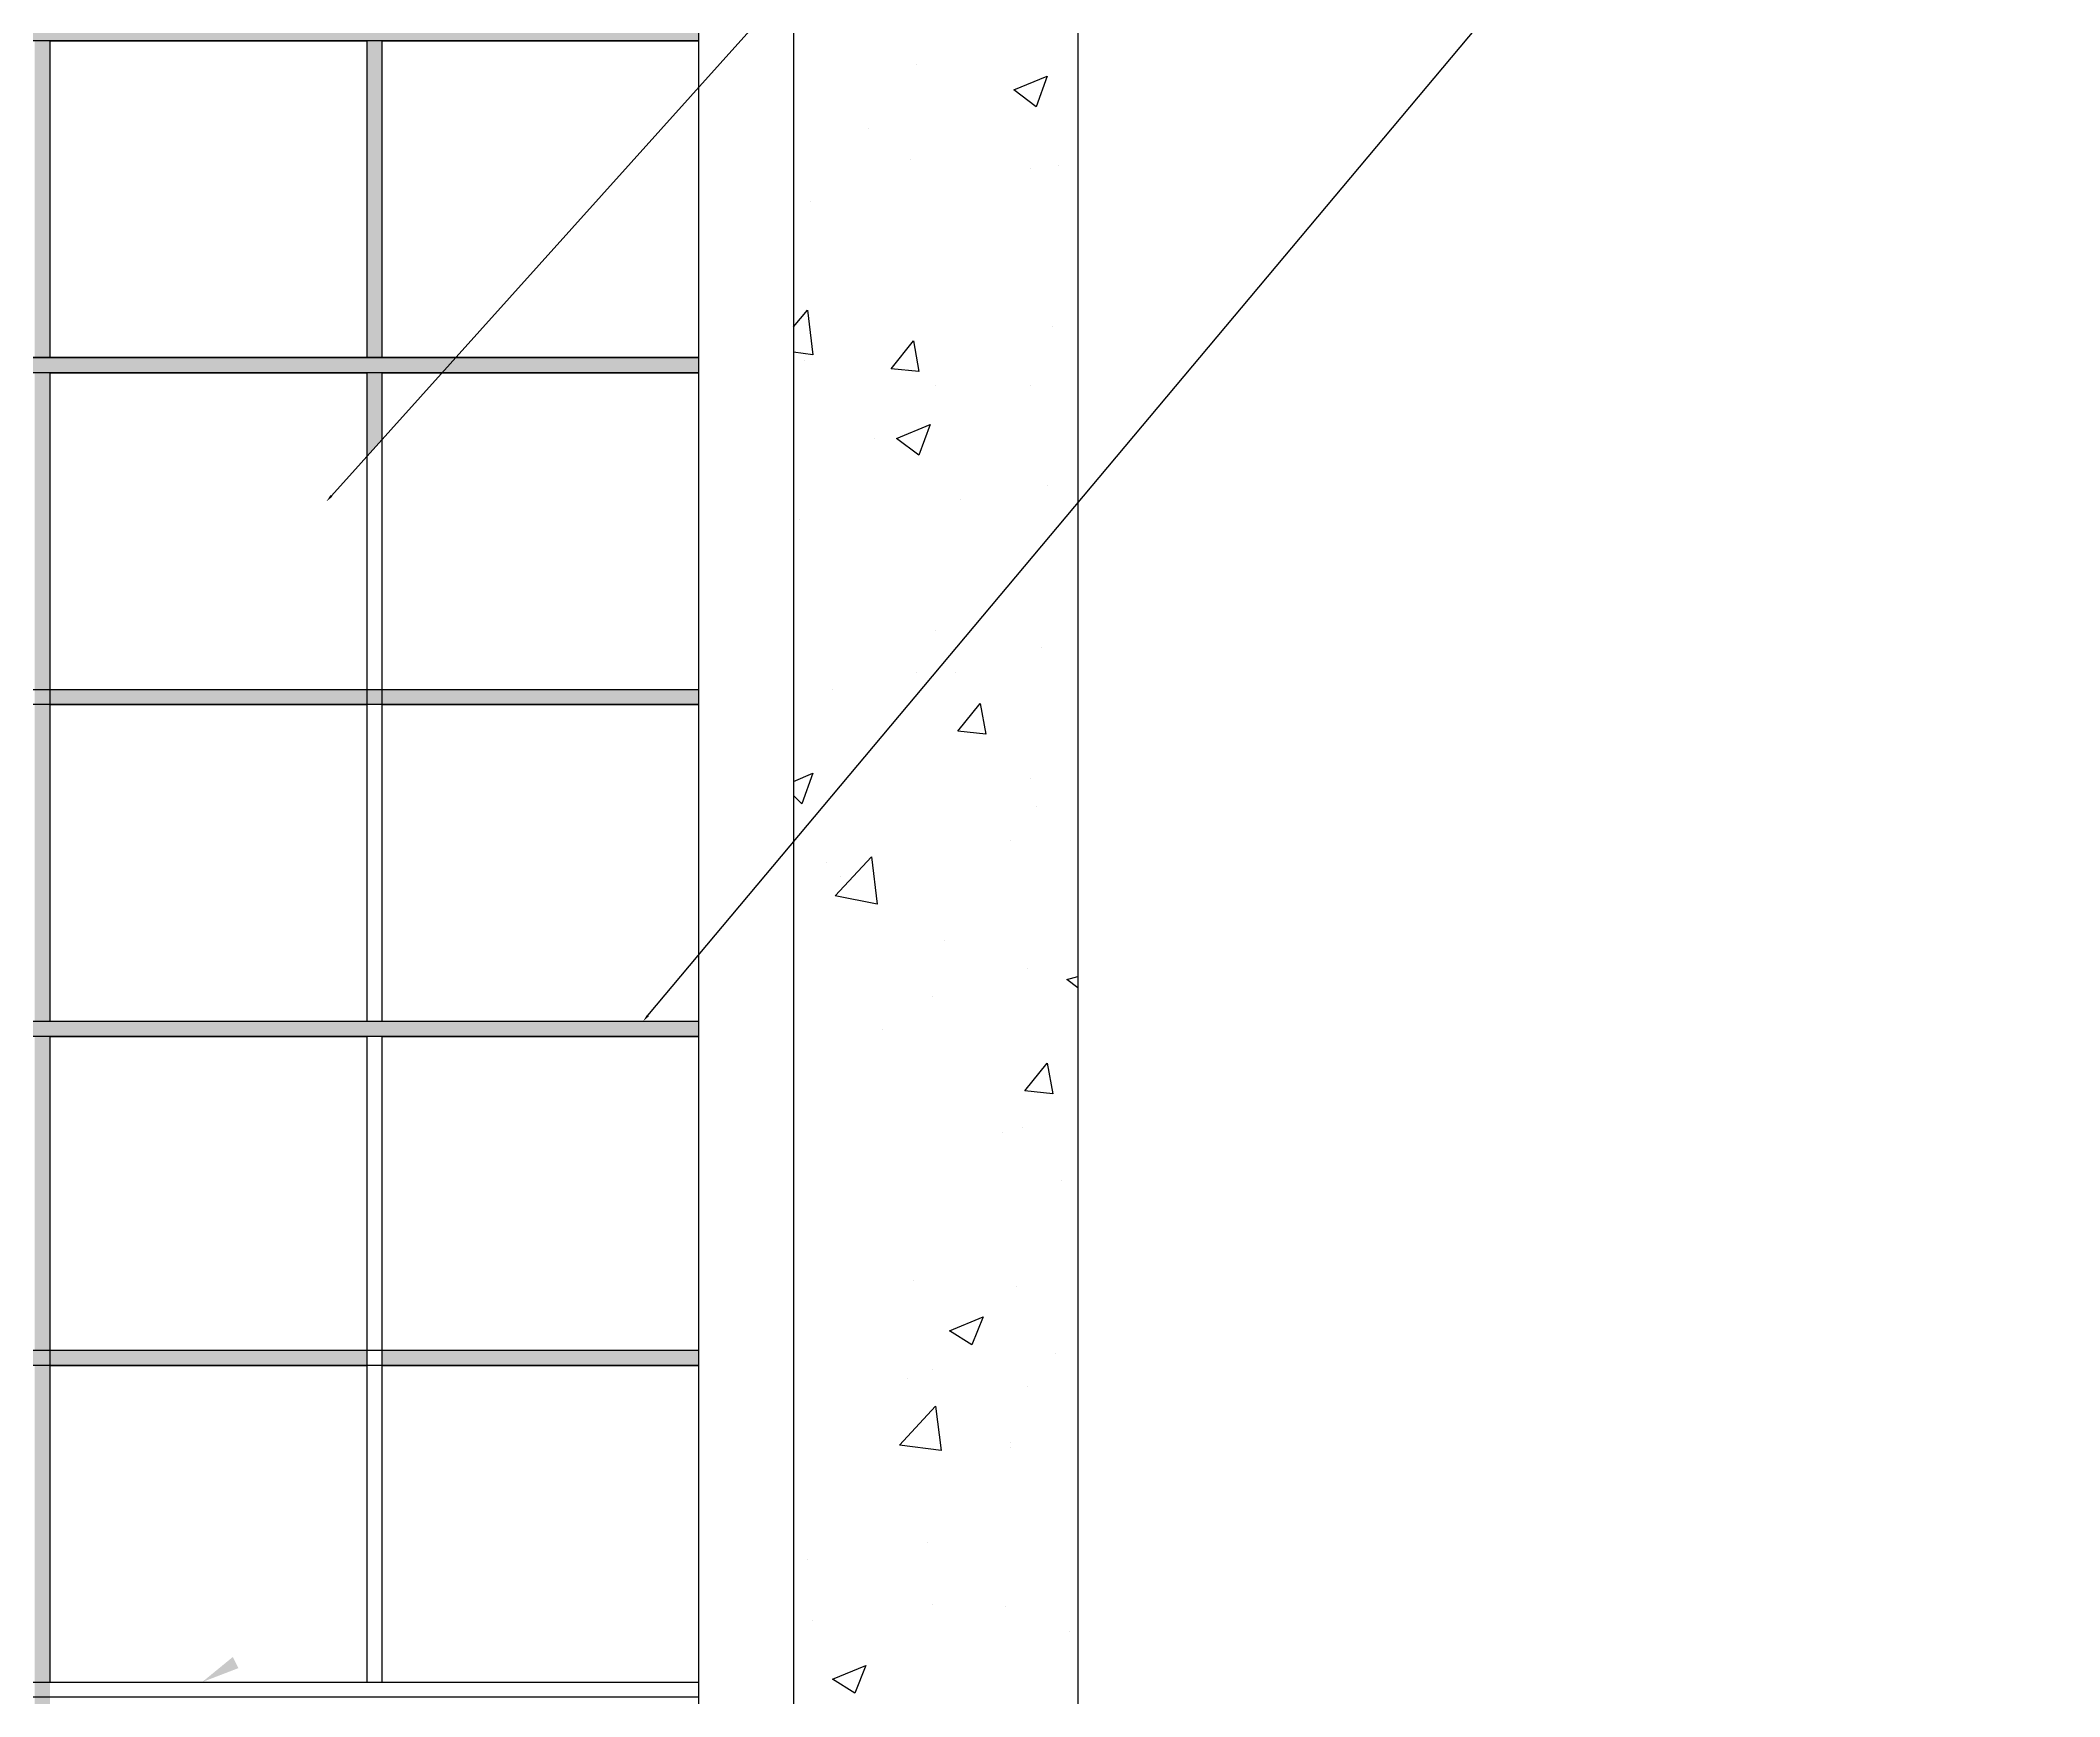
# Model space of a CAD drawing. Header units: inches. Extents: x 448145 to 618619, y -64863 to 148507.
# Drawn here: x 494100 to 495326, y 139660 to 140666 of the extents above; entities that cross this region are included whole.
import ezdxf
from ezdxf import colors
from ezdxf.entities.mleader import LeaderData, LeaderLine
from ezdxf.math import Vec2, Vec3

# ---------------------------------------------------------------- set-up
doc = ezdxf.new("R2010")
doc.units = ezdxf.units.IN
doc.header["$MEASUREMENT"] = 0
doc.styles.get("Standard").update_dxf_attribs({"font": 'Arial.ttf', "height": 75})

msp = doc.modelspace()

# ---------------------------------------------------------------- hatches: boundary and pattern name
h = msp.add_hatch(color=256)
h.dxf.hatch_style = 1
h.paths.add_polyline_path([(493702.869, 141278.992), (493693.668, 141278.992), (493693.668, 140473.057), (493702.869, 140473.057)])
h.paths.add_polyline_path([(494105.836, 141278.992), (494096.636, 141278.992), (494096.636, 139150.713), (494105.836, 139150.713)])
h.paths.add_polyline_path([(494307.32, 141278.992), (494298.12, 141278.992), (494298.12, 140412.935), (494307.32, 140423.171)])
h.paths.add_polyline_path([(493904.352, 141278.992), (493895.152, 141278.992), (493895.152, 139150.713), (493904.352, 139150.713)])
h = msp.add_hatch(color=256)
h.dxf.hatch_style = 1
h.paths.add_polyline_path([(494352.157, 140473.057), (492889.426, 140473.057), (492889.426, 140463.857), (494343.888, 140463.857)])
h.paths.add_polyline_path([(494499.604, 140674.541), (492889.426, 140674.541), (492889.426, 140665.34), (494499.604, 140665.34)])
h.paths.add_polyline_path([(494499.604, 140876.025), (492889.426, 140876.025), (492889.426, 140866.824), (494499.604, 140866.824)])
h.paths.add_polyline_path([(494499.604, 141077.509), (492889.426, 141077.509), (492889.426, 141068.308), (494499.604, 141068.308)])
h = msp.add_hatch(color=256)
h.dxf.hatch_style = 1
h.paths.add_polyline_path([(494499.604, 140473.057), (494352.157, 140473.057), (494343.888, 140463.857), (494499.604, 140463.857)])
h = msp.add_hatch(color=256)
h.dxf.hatch_style = 1
h.paths.add_polyline_path([(494096.636, 140271.573), (493904.352, 140271.573), (493904.352, 140262.373), (494096.636, 140262.373)], flags=16)
h.paths.add_polyline_path([(493290.7, 140271.573), (493100.11, 140271.573), (493100.11, 140262.373), (493290.7, 140262.373)])
h.paths.add_polyline_path([(493090.91, 140271.573), (492889.426, 140271.573), (492889.426, 140262.373), (493090.91, 140262.373)])
h.paths.add_polyline_path([(493492.184, 140271.573), (493299.901, 140271.573), (493299.901, 140262.373), (493492.184, 140262.373)])
h.paths.add_polyline_path([(494499.604, 140271.573), (493866.369, 140271.573), (493866.369, 140262.373), (494499.604, 140262.373)])
h = msp.add_hatch(color=256)
h.dxf.hatch_style = 1
h.paths.add_polyline_path([(494499.604, 140070.089), (493904.352, 140070.089), (493904.352, 140060.889), (494499.604, 140060.889)])
h.paths.add_polyline_path([(493895.152, 140070.089), (493866.369, 140070.089), (493866.369, 140060.889), (493895.152, 140060.889)])
h = msp.add_hatch(color=256)
h.dxf.hatch_style = 1
h.paths.add_polyline_path([(493090.91, 139870.298), (492889.426, 139870.298), (492889.426, 139861.098), (493090.91, 139861.098)])
h.paths.add_polyline_path([(493290.7, 139870.298), (493100.11, 139870.298), (493100.11, 139861.098), (493290.7, 139861.098)])
h.paths.add_polyline_path([(493492.184, 139870.298), (493299.901, 139870.298), (493299.901, 139861.098), (493492.184, 139861.098)])
h.paths.add_polyline_path([(493693.668, 139870.298), (493501.385, 139870.298), (493501.385, 139861.098), (493693.668, 139861.098)])
h.paths.add_polyline_path([(493895.152, 139870.298), (493702.869, 139870.298), (493702.869, 139861.098), (493895.152, 139861.098)])
h.paths.add_polyline_path([(494096.636, 139870.298), (493904.352, 139870.298), (493904.352, 139861.098), (494096.636, 139861.098)])
h.paths.add_polyline_path([(494298.12, 139870.298), (494105.836, 139870.298), (494105.836, 139861.098), (494298.12, 139861.098)])
h.paths.add_polyline_path([(494499.604, 139870.298), (494307.32, 139870.298), (494307.32, 139861.098), (494499.604, 139861.098)])

# ---------------------------------------------------------------- linework, layer by layer
for p, q in [((494105.836, 140473.057), (494298.12, 140473.057)), ((494307.32, 140473.057), (494499.604, 140473.057)), ((494105.836, 140463.857), (494298.12, 140463.857)), ((494307.32, 140463.857), (494499.604, 140463.857))]:
    msp.add_line(p, q)
at = {"color": 7, "lineweight": 25}
for points in [[(492659.158, 141509.26), (494729.871, 141509.26), (494729.871, 138920.446), (492659.158, 138920.446)], [(492831.859, 141336.559), (494557.171, 141336.559), (494557.171, 139093.146), (492831.859, 139093.146)], [(492889.426, 141278.992), (494499.604, 141278.992), (494499.604, 139150.713), (492889.426, 139150.713)], [(494711.247, 140644.064), (494704.474, 140625.44), (494690.929, 140635.598)], [(494629.976, 140483.216), (494633.362, 140464.591), (494616.431, 140466.284)], [(494499.604, 140473.057), (492889.426, 140473.057)], [(494640.135, 140432.421), (494633.362, 140413.797), (494619.817, 140423.956)], [(494670.611, 140263.107), (494673.998, 140244.483), (494657.066, 140246.176)], [(494607.965, 140141.201), (494582.568, 140146.28), (494604.579, 140169.984)], [(494711.247, 140044.692), (494714.633, 140026.067), (494697.702, 140027.76)], [(494672.304, 139890.616), (494665.532, 139873.685), (494651.987, 139882.15)], [(494646.907, 139809.345), (494621.51, 139812.731), (494643.521, 139836.435)], [(494601.192, 139678.973), (494594.42, 139662.042), (494580.875, 139670.507)]]:
    msp.add_lwpolyline(points, close=True, dxfattribs=at)
for points in [[(492889.426, 140674.541), (494499.604, 140674.541), (494499.604, 140665.34), (492889.426, 140665.34)], [(492889.426, 140473.057), (494499.604, 140473.057), (494499.604, 140463.857), (492889.426, 140463.857)], [(492889.426, 139870.298), (494499.604, 139870.298), (494499.604, 139861.098), (492889.426, 139861.098)]]:
    msp.add_lwpolyline(points, close=True)
for points in [[(494105.836, 140665.34), (494298.12, 140665.34)], [(494105.836, 140665.34), (494105.836, 140473.057)], [(494298.12, 140665.34), (494298.12, 140473.057)], [(494307.32, 140665.34), (494499.604, 140665.34)], [(494307.32, 140665.34), (494307.32, 140473.057)], [(494631.669, 140650.837), (494631.669, 140650.837)], [(494602.886, 140611.894), (494602.886, 140611.894)], [(494628.283, 140593.27), (494628.283, 140593.27)], [(494718.019, 140589.884), (494718.019, 140589.884)], [(494701.088, 140588.19), (494701.088, 140588.19)], [(494567.33, 140567.873), (494567.33, 140567.873)], [(494557.171, 140491.681), (494565.636, 140501.84), (494569.023, 140474.75), (494557.171, 140476.443)], [(494714.633, 140491.681), (494714.633, 140491.681)], [(494563.943, 140471.364), (494563.943, 140471.364)], [(494105.836, 140463.857), (494105.836, 140070.089)], [(494298.12, 140463.857), (494298.12, 140070.089)], [(494307.32, 140463.857), (494307.32, 140070.089)], [(494643.521, 140456.125), (494643.521, 140456.125)], [(494701.088, 140456.125), (494701.088, 140456.125)], [(494606.272, 140423.956), (494606.272, 140423.956)], [(494711.247, 140395.172), (494711.247, 140395.172)], [(494658.759, 140386.707), (494658.759, 140386.707)], [(494560.557, 140374.855), (494560.557, 140374.855)], [(494643.521, 140307.129), (494643.521, 140307.129)], [(494707.86, 140296.97), (494707.86, 140296.97)], [(494105.836, 140271.573), (494298.12, 140271.573)], [(494307.32, 140271.573), (494499.604, 140271.573)], [(494557.171, 140276.652), (494557.171, 140276.652)], [(494580.875, 140271.573), (494580.875, 140271.573)], [(494631.669, 140281.732), (494631.669, 140281.732)], [(494655.373, 140281.732), (494655.373, 140281.732)], [(494105.836, 140262.373), (494298.12, 140262.373)], [(494307.32, 140262.373), (494499.604, 140262.373)], [(494557.171, 140215.699), (494569.023, 140220.779), (494562.25, 140202.154), (494557.171, 140207.234)], [(494701.088, 140217.392), (494701.088, 140217.392)], [(494704.474, 140200.461), (494704.474, 140200.461)], [(494689.236, 140180.143), (494689.236, 140180.143)], [(494577.488, 140166.598), (494577.488, 140166.598)], [(494585.954, 140158.132), (494585.954, 140158.132)], [(494648.6, 140119.19), (494648.6, 140119.19)], [(494699.395, 140102.259), (494699.395, 140102.259)], [(494729.871, 140090.407), (494723.099, 140095.486), (494729.871, 140097.179)], [(494641.828, 140085.327), (494641.828, 140085.327)], [(494105.836, 140070.089), (494298.12, 140070.089)], [(494307.32, 140070.089), (494499.604, 140070.089)], [(494611.351, 140065.01), (494611.351, 140065.01)], [(494105.836, 140060.889), (494298.12, 140060.889)], [(494105.836, 140060.889), (494105.836, 139668.814)], [(494298.12, 140060.889), (494298.12, 139668.814)], [(494307.32, 140060.889), (494499.604, 140060.889)], [(494307.32, 140060.889), (494307.32, 139668.814)], [(494684.156, 140002.363), (494684.156, 140002.363)], [(494696.008, 140005.75), (494696.008, 140005.75)], [(494719.712, 139973.58), (494719.712, 139973.58)], [(494629.976, 139912.627), (494629.976, 139912.627)], [(494692.622, 139909.24), (494692.622, 139909.24)], [(494105.836, 139870.298), (494298.12, 139870.298)], [(494307.32, 139870.298), (494499.604, 139870.298)], [(494716.326, 139868.605), (494716.326, 139868.605)], [(494105.836, 139861.098), (494298.12, 139861.098)], [(494307.32, 139861.098), (494499.604, 139861.098)], [(494641.828, 139858.446), (494641.828, 139858.446)], [(494626.59, 139853.367), (494626.59, 139853.367)], [(494699.395, 139848.287), (494699.395, 139848.287)], [(494689.236, 139814.425), (494689.236, 139814.425)], [(494689.236, 139811.038), (494689.236, 139811.038)], [(494638.442, 139753.471), (494638.442, 139753.471)], [(494565.636, 139743.313), (494565.636, 139743.313)], [(494641.828, 139716.222), (494641.828, 139716.222)], [(494685.85, 139714.529), (494685.85, 139714.529)], [(494569.023, 139706.063), (494569.023, 139706.063)], [(494724.792, 139699.291), (494724.792, 139699.291)], [(494105.836, 139668.814), (494298.12, 139668.814)], [(494307.32, 139668.814), (494499.604, 139668.814)]]:
    msp.add_lwpolyline(points, dxfattribs=at)
for points in [[(493866.369, 140271.573), (494499.604, 140271.573), (494499.604, 140262.373), (493866.369, 140262.373)], [(493866.369, 140070.089), (494499.604, 140070.089), (494499.604, 140060.889), (493866.369, 140060.889)], [(494499.604, 139668.814), (494499.604, 139659.614), (492889.426, 139659.614), (492889.426, 139668.814), (494307.32, 139668.814)]]:
    msp.add_lwpolyline(points)
at = {"color": 7}
msp.add_solid([(494220.235, 139677.28), (494198.225, 139668.814), (494216.849, 139684.053)], dxfattribs=at)

# ---------------------------------------------------------------- leaders
ml = msp.add_multileader_mtext('Standard')
ml.set_content('', color=256)
ml.set_leader_properties()
ml.build(insert=Vec2(0, 0))
ml.multileader.update_dxf_attribs({"dogleg_length": 50, "arrow_head_size": 4.6})
ctx = ml.context
ctx.base_point, ctx.char_height, ctx.arrow_head_size, ctx.landing_gap_size, ctx.plane_origin = Vec3(495188.76, 141339.89), 4.6, 4.6, 2.3, Vec3(494273.63, 140385.687)
notes = []
notes.append((ctx, [(0, (1, 1, 0), (495131.258, 141339.89), (1, 0), 57.502, [(0, [(494273.63, 140385.687)], 0, [])])]))
ctx.mtext.insert, ctx.mtext.flow_direction = Vec3(495191.06, 141342.19), 5
ml = msp.add_multileader_mtext('Standard')
ml.set_content('', color=256)
ml.set_leader_properties()
ml.build(insert=Vec2(0, 0))
ml.multileader.update_dxf_attribs({"dogleg_length": 50, "arrow_head_size": 4.6})
ctx = ml.context
ctx.base_point, ctx.char_height, ctx.arrow_head_size, ctx.landing_gap_size, ctx.plane_origin = Vec3(495323.541, 141024.292), 4.6, 4.6, 2.3, Vec3(494465.914, 140070.089)
notes.append((ctx, [(0, (1, 1, 0), (495266.039, 141024.292), (1, 0), 57.502, [(0, [(494465.914, 140070.089)], 0, [])])]))
ctx.mtext.insert, ctx.mtext.flow_direction = Vec3(495325.841, 141026.592), 5
for ctx, leaders in notes:
    for number, flags, end, landing, length, lines in leaders:
        leader = LeaderData()
        leader.index, (leader.has_last_leader_line, leader.has_dogleg_vector, leader.attachment_direction) = number, flags
        leader.last_leader_point, leader.dogleg_vector, leader.dogleg_length = Vec3(end), Vec3(landing), length
        for number, points, colour, breaks in lines:
            line = LeaderLine()
            line.index, line.vertices, line.color, line.breaks = number, Vec3.list(points), colors.encode_raw_color(colour), breaks
            leader.lines.append(line)
        ctx.leaders.append(leader)

doc.saveas('drawing.dxf')
